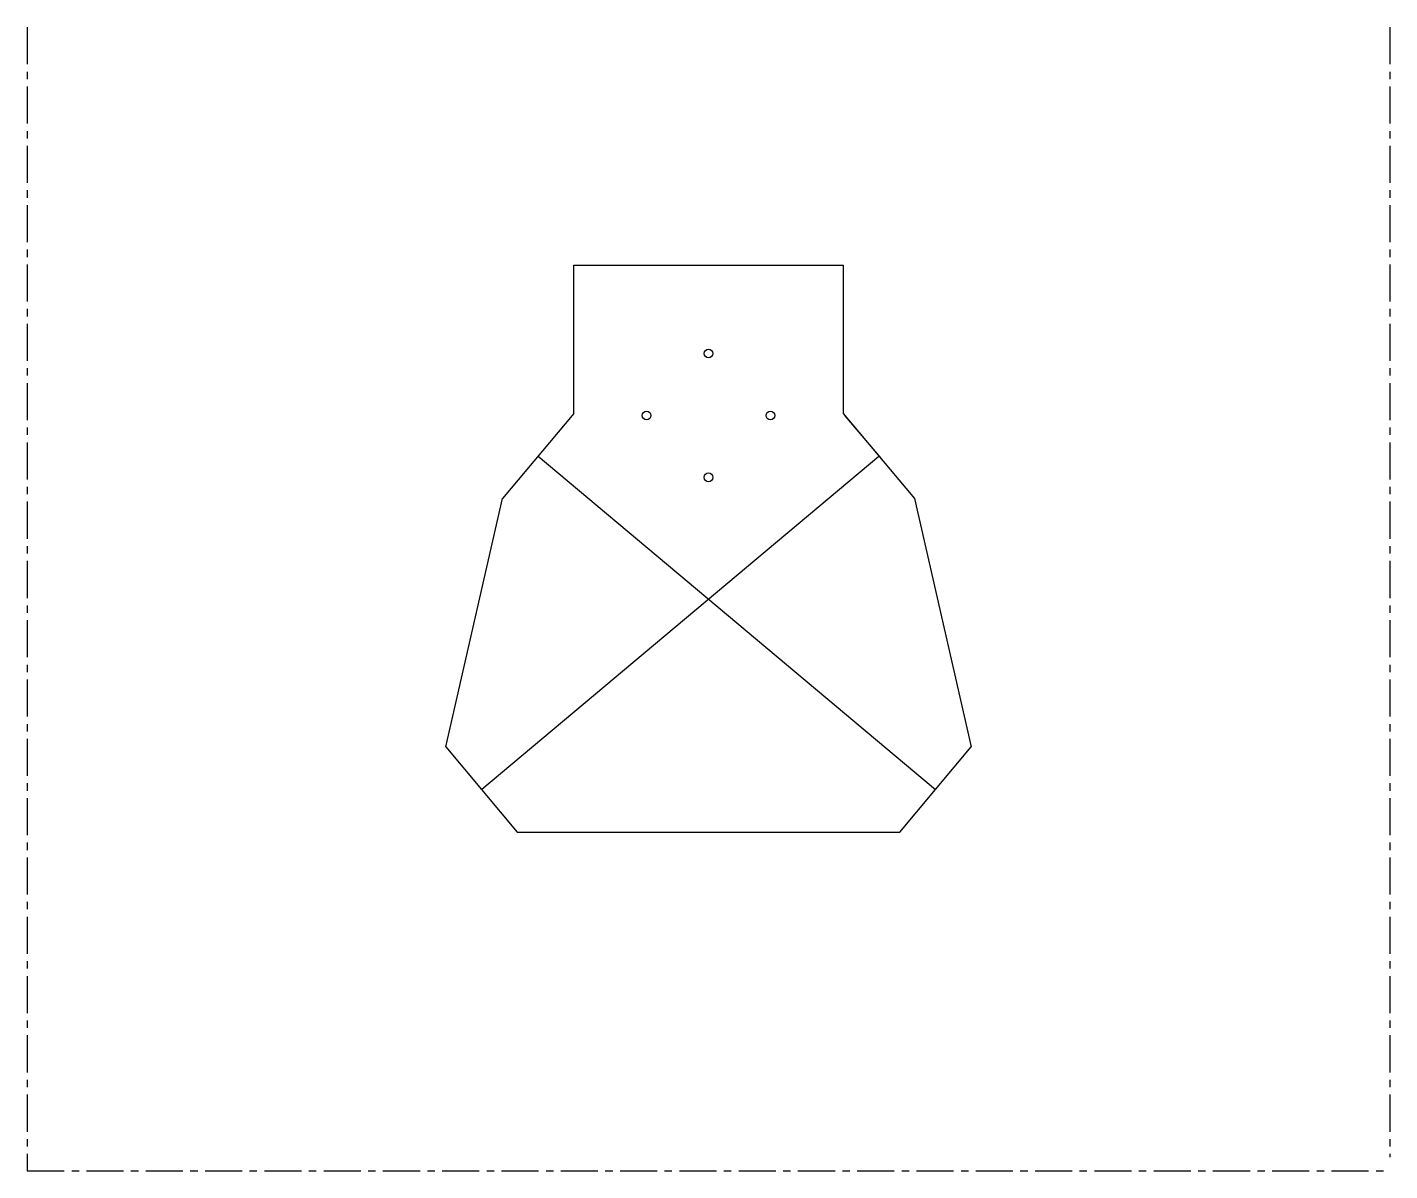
# Model space of a CAD drawing. Header units: millimetres. Extents: x -79 to 388, y -285 to 106.
import ezdxf

# ---------------------------------------------------------------- set-up
doc = ezdxf.new("R2010")
doc.units = ezdxf.units.MM
doc.linetypes.add('CENTERX2', pattern=[20.32, 12.7, -2.54, 2.54, -2.54])

msp = doc.modelspace()

# ---------------------------------------------------------------- linework, layer by layer
at = {"color": 7, "linetype": 'CENTERX2'}
for p, q in [((-78.71, 106.48), (-78.71, -285.36)), ((388.27, 106.48), (388.27, -280.73)), ((-78.71, -285.36), (388.27, -285.36))]:
    msp.add_line(p, q, dxfattribs=at)
at = {"color": 7, "linetype": 'Continuous'}
for p, q in [((108.66, -25.87), (108.66, 24.93)), ((108.66, 24.93), (200.91, 24.93)), ((200.91, 24.93), (200.91, -25.87)), ((108.66, -25.87), (84.17, -55.05)), ((200.91, -25.87), (225.4, -55.05)), ((201.55, -26.63), (213.8, -41.23)), ((77.07, -154.65), (213.16, -40.46)), ((96.41, -40.46), (232.61, -154.75)), ((64.71, -140.15), (84.17, -55.05)), ((225.4, -55.05), (244.86, -140.15)), ((64.71, -140.15), (89.2, -169.34)), ((220.37, -169.34), (244.86, -140.15)), ((89.2, -169.34), (220.37, -169.34))]:
    msp.add_line(p, q, dxfattribs=at)
for centre in [(154.78, -5.33), (133.57, -26.54), (176, -26.54), (154.78, -47.75)]:
    msp.add_circle(centre, 1.5, dxfattribs=at)

doc.saveas('drawing.dxf')
